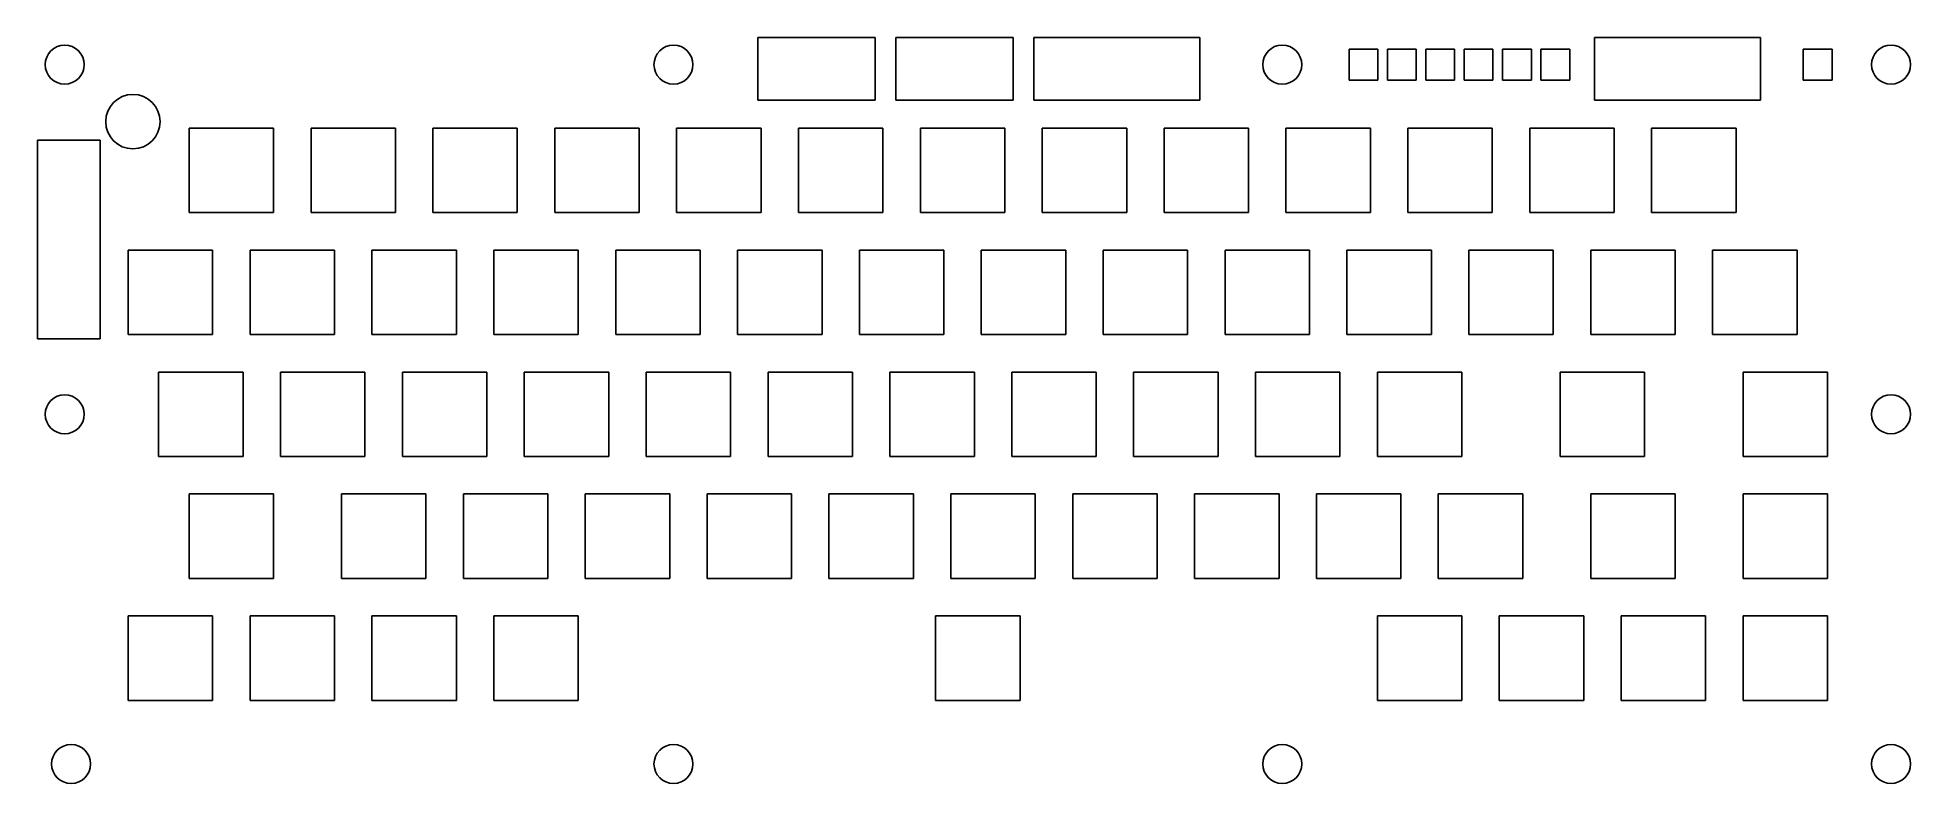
# Model space of a CAD drawing. Extents: x -0.4 to 11.1, y -4.1 to 0.4.
import ezdxf

# ---------------------------------------------------------------- set-up
doc = ezdxf.new("R2010")
doc.units = 0
doc.header["$MEASUREMENT"] = 0
doc.layers.add('BLACK', color=7, linetype='CONTINUOUS')

msp = doc.modelspace()

# ---------------------------------------------------------------- linework, layer by layer
at = {"layer": 'BLACK', "linetype": 'CONTINUOUS'}
for p, q in [((4.71142, 0.44252), (3.98898, 0.44252)), ((3.98898, 0.44252), (3.98898, 0.056693)), ((4.71142, 0.056693), (4.71142, 0.44252)), ((5.56142, 0.44252), (4.83898, 0.44252)), ((4.83898, 0.44252), (4.83898, 0.056693)), ((5.56142, 0.056693), (5.56142, 0.44252)), ((6.71063, 0.44252), (5.68898, 0.44252)), ((5.68898, 0.44252), (5.68898, 0.056693)), ((6.71063, 0.056693), (6.71063, 0.44252)), ((7.80512, 0.370866), (7.62795, 0.370866)), ((7.62795, 0.370866), (7.62795, 0.179921)), ((7.80512, 0.179921), (7.80512, 0.370866)), ((8.04134, 0.370866), (7.86417, 0.370866)), ((7.86417, 0.370866), (7.86417, 0.179921)), ((8.04134, 0.179921), (8.04134, 0.370866)), ((8.27756, 0.370866), (8.10039, 0.370866)), ((8.10039, 0.370866), (8.10039, 0.179921)), ((8.27756, 0.179921), (8.27756, 0.370866)), ((8.51378, 0.370866), (8.33661, 0.370866)), ((8.33661, 0.370866), (8.33661, 0.179921)), ((8.51378, 0.179921), (8.51378, 0.370866)), ((8.75, 0.370866), (8.57283, 0.370866)), ((8.57283, 0.370866), (8.57283, 0.179921)), ((8.75, 0.179921), (8.75, 0.370866)), ((8.98622, 0.370866), (8.80906, 0.370866)), ((8.80906, 0.370866), (8.80906, 0.179921)), ((8.98622, 0.179921), (8.98622, 0.370866)), ((10.1606, 0.44252), (9.13898, 0.44252)), ((9.13898, 0.44252), (9.13898, 0.056693)), ((10.1606, 0.056693), (10.1606, 0.44252)), ((10.6004, 0.370866), (10.4232, 0.370866)), ((10.4232, 0.370866), (10.4232, 0.179921)), ((10.6004, 0.179921), (10.6004, 0.370866)), ((7.62795, 0.179921), (7.80512, 0.179921)), ((7.86417, 0.179921), (8.04134, 0.179921)), ((8.10039, 0.179921), (8.27756, 0.179921)), ((8.33661, 0.179921), (8.51378, 0.179921)), ((8.57283, 0.179921), (8.75, 0.179921)), ((8.80906, 0.179921), (8.98622, 0.179921)), ((10.4232, 0.179921), (10.6004, 0.179921)), ((3.98898, 0.056693), (4.71142, 0.056693)), ((4.83898, 0.056693), (5.56142, 0.056693)), ((5.68898, 0.056693), (6.71063, 0.056693)), ((9.13898, 0.056693), (10.1606, 0.056693)), ((0.490079, -0.114843), (1.00976, -0.114843)), ((0.490079, -0.634528), (0.490079, -0.114843)), ((1.00976, -0.114843), (1.00976, -0.634528)), ((1.24008, -0.114843), (1.75976, -0.114843)), ((1.24008, -0.634528), (1.24008, -0.114843)), ((1.75976, -0.114843), (1.75976, -0.634528)), ((1.99008, -0.114843), (2.50976, -0.114843)), ((1.99008, -0.634528), (1.99008, -0.114843)), ((2.50976, -0.114843), (2.50976, -0.634528)), ((2.74008, -0.114843), (3.25976, -0.114843)), ((2.74008, -0.634528), (2.74008, -0.114843)), ((3.25976, -0.114843), (3.25976, -0.634528)), ((3.49008, -0.114843), (4.00976, -0.114843)), ((3.49008, -0.634528), (3.49008, -0.114843)), ((4.00976, -0.114843), (4.00976, -0.634528)), ((4.24008, -0.114843), (4.75976, -0.114843)), ((4.24008, -0.634528), (4.24008, -0.114843)), ((4.75976, -0.114843), (4.75976, -0.634528)), ((4.99008, -0.114843), (5.50976, -0.114843)), ((4.99008, -0.634528), (4.99008, -0.114843)), ((5.50976, -0.114843), (5.50976, -0.634528)), ((5.74008, -0.114843), (6.25976, -0.114843)), ((5.74008, -0.634528), (5.74008, -0.114843)), ((6.25976, -0.114843), (6.25976, -0.634528)), ((6.49008, -0.114843), (7.00976, -0.114843)), ((6.49008, -0.634528), (6.49008, -0.114843)), ((7.00976, -0.114843), (7.00976, -0.634528)), ((7.24008, -0.114843), (7.75976, -0.114843)), ((7.24008, -0.634528), (7.24008, -0.114843)), ((7.75976, -0.114843), (7.75976, -0.634528)), ((7.99008, -0.114843), (8.50976, -0.114843)), ((7.99008, -0.634528), (7.99008, -0.114843)), ((8.50976, -0.114843), (8.50976, -0.634528)), ((8.74008, -0.114843), (9.25976, -0.114843)), ((8.74008, -0.634528), (8.74008, -0.114843)), ((9.25976, -0.114843), (9.25976, -0.634528)), ((9.49008, -0.114843), (10.0098, -0.114843)), ((9.49008, -0.634528), (9.49008, -0.114843)), ((10.0098, -0.114843), (10.0098, -0.634528)), ((-0.443307, -0.188976), (-0.443307, -1.41142)), ((-0.05748, -0.188976), (-0.443307, -0.188976)), ((-0.05748, -1.41142), (-0.05748, -0.188976)), ((1.00976, -0.634528), (0.490079, -0.634528)), ((1.75976, -0.634528), (1.24008, -0.634528)), ((2.50976, -0.634528), (1.99008, -0.634528)), ((3.25976, -0.634528), (2.74008, -0.634528)), ((4.00976, -0.634528), (3.49008, -0.634528)), ((4.75976, -0.634528), (4.24008, -0.634528)), ((5.50976, -0.634528), (4.99008, -0.634528)), ((6.25976, -0.634528), (5.74008, -0.634528)), ((7.00976, -0.634528), (6.49008, -0.634528)), ((7.75976, -0.634528), (7.24008, -0.634528)), ((8.50976, -0.634528), (7.99008, -0.634528)), ((9.25976, -0.634528), (8.74008, -0.634528)), ((10.0098, -0.634528), (9.49008, -0.634528)), ((0.115079, -0.864843), (0.634764, -0.864843)), ((0.115079, -1.38453), (0.115079, -0.864843)), ((0.634764, -0.864843), (0.634764, -1.38453)), ((0.865079, -0.864843), (1.38476, -0.864843)), ((0.865079, -1.38453), (0.865079, -0.864843)), ((1.38476, -0.864843), (1.38476, -1.38453)), ((1.61508, -0.864843), (2.13476, -0.864843)), ((1.61508, -1.38453), (1.61508, -0.864843)), ((2.13476, -0.864843), (2.13476, -1.38453)), ((2.36508, -0.864843), (2.88476, -0.864843)), ((2.36508, -1.38453), (2.36508, -0.864843)), ((2.88476, -0.864843), (2.88476, -1.38453)), ((3.11508, -0.864843), (3.63476, -0.864843)), ((3.11508, -1.38453), (3.11508, -0.864843)), ((3.63476, -0.864843), (3.63476, -1.38453)), ((3.86508, -0.864843), (4.38476, -0.864843)), ((3.86508, -1.38453), (3.86508, -0.864843)), ((4.38476, -0.864843), (4.38476, -1.38453)), ((4.61508, -0.864843), (5.13476, -0.864843)), ((4.61508, -1.38453), (4.61508, -0.864843)), ((5.13476, -0.864843), (5.13476, -1.38453)), ((5.36508, -0.864843), (5.88476, -0.864843)), ((5.36508, -1.38453), (5.36508, -0.864843)), ((5.88476, -0.864843), (5.88476, -1.38453)), ((6.11508, -0.864843), (6.63476, -0.864843)), ((6.11508, -1.38453), (6.11508, -0.864843)), ((6.63476, -0.864843), (6.63476, -1.38453)), ((6.86508, -0.864843), (7.38476, -0.864843)), ((6.86508, -1.38453), (6.86508, -0.864843)), ((7.38476, -0.864843), (7.38476, -1.38453)), ((7.61508, -0.864843), (8.13476, -0.864843)), ((7.61508, -1.38453), (7.61508, -0.864843)), ((8.13476, -0.864843), (8.13476, -1.38453)), ((8.36508, -0.864843), (8.88476, -0.864843)), ((8.36508, -1.38453), (8.36508, -0.864843)), ((8.88476, -0.864843), (8.88476, -1.38453)), ((9.11508, -0.864843), (9.63476, -0.864843)), ((9.11508, -1.38453), (9.11508, -0.864843)), ((9.63476, -0.864843), (9.63476, -1.38453)), ((9.86508, -0.864843), (10.3848, -0.864843)), ((9.86508, -1.38453), (9.86508, -0.864843)), ((10.3848, -0.864843), (10.3848, -1.38453)), ((-0.443307, -1.41142), (-0.05748, -1.41142)), ((0.634764, -1.38453), (0.115079, -1.38453)), ((1.38476, -1.38453), (0.865079, -1.38453)), ((2.13476, -1.38453), (1.61508, -1.38453)), ((2.88476, -1.38453), (2.36508, -1.38453)), ((3.63476, -1.38453), (3.11508, -1.38453)), ((4.38476, -1.38453), (3.86508, -1.38453)), ((5.13476, -1.38453), (4.61508, -1.38453)), ((5.88476, -1.38453), (5.36508, -1.38453)), ((6.63476, -1.38453), (6.11508, -1.38453)), ((7.38476, -1.38453), (6.86508, -1.38453)), ((8.13476, -1.38453), (7.61508, -1.38453)), ((8.88476, -1.38453), (8.36508, -1.38453)), ((9.63476, -1.38453), (9.11508, -1.38453)), ((10.3848, -1.38453), (9.86508, -1.38453)), ((0.302579, -1.61484), (0.822264, -1.61484)), ((0.302579, -2.13453), (0.302579, -1.61484)), ((0.822264, -1.61484), (0.822264, -2.13453)), ((1.05258, -1.61484), (1.57226, -1.61484)), ((1.05258, -2.13453), (1.05258, -1.61484)), ((1.57226, -1.61484), (1.57226, -2.13453)), ((1.80258, -1.61484), (2.32226, -1.61484)), ((1.80258, -2.13453), (1.80258, -1.61484)), ((2.32226, -1.61484), (2.32226, -2.13453)), ((2.55258, -1.61484), (3.07226, -1.61484)), ((2.55258, -2.13453), (2.55258, -1.61484)), ((3.07226, -1.61484), (3.07226, -2.13453)), ((3.30258, -1.61484), (3.82226, -1.61484)), ((3.30258, -2.13453), (3.30258, -1.61484)), ((3.82226, -1.61484), (3.82226, -2.13453)), ((4.0526, -1.61484), (4.57228, -1.61484)), ((4.0526, -2.13453), (4.0526, -1.61484)), ((4.57228, -1.61484), (4.57228, -2.13453)), ((4.8026, -1.61484), (5.32228, -1.61484)), ((4.8026, -2.13453), (4.8026, -1.61484)), ((5.32228, -1.61484), (5.32228, -2.13453)), ((5.5526, -1.61484), (6.07228, -1.61484)), ((5.5526, -2.13453), (5.5526, -1.61484)), ((6.07228, -1.61484), (6.07228, -2.13453)), ((6.3026, -1.61484), (6.82228, -1.61484)), ((6.3026, -2.13453), (6.3026, -1.61484)), ((6.82228, -1.61484), (6.82228, -2.13453)), ((7.0526, -1.61484), (7.57228, -1.61484)), ((7.0526, -2.13453), (7.0526, -1.61484)), ((7.57228, -1.61484), (7.57228, -2.13453)), ((7.8026, -1.61484), (8.32228, -1.61484)), ((7.8026, -2.13453), (7.8026, -1.61484)), ((8.32228, -1.61484), (8.32228, -2.13453)), ((8.92756, -2.13453), (8.92756, -1.61484)), ((8.92756, -1.61484), (9.44724, -1.61484)), ((9.44724, -1.61484), (9.44724, -2.13453)), ((10.0526, -1.61484), (10.5723, -1.61484)), ((10.0526, -2.13453), (10.0526, -1.61484)), ((10.5723, -1.61484), (10.5723, -2.13453)), ((0.822264, -2.13453), (0.302579, -2.13453)), ((1.57226, -2.13453), (1.05258, -2.13453)), ((2.32226, -2.13453), (1.80258, -2.13453)), ((3.07226, -2.13453), (2.55258, -2.13453)), ((3.82226, -2.13453), (3.30258, -2.13453)), ((4.57228, -2.13453), (4.0526, -2.13453)), ((5.32228, -2.13453), (4.8026, -2.13453)), ((6.07228, -2.13453), (5.5526, -2.13453)), ((6.82228, -2.13453), (6.3026, -2.13453)), ((7.57228, -2.13453), (7.0526, -2.13453)), ((8.32228, -2.13453), (7.8026, -2.13453)), ((9.44724, -2.13453), (8.92756, -2.13453)), ((10.5723, -2.13453), (10.0526, -2.13453)), ((0.490079, -2.88453), (0.490079, -2.36484)), ((0.490079, -2.36484), (1.00976, -2.36484)), ((1.00976, -2.36484), (1.00976, -2.88453)), ((1.42758, -2.36484), (1.94726, -2.36484)), ((1.42758, -2.88453), (1.42758, -2.36484)), ((1.94726, -2.36484), (1.94726, -2.88453)), ((2.17758, -2.36484), (2.69726, -2.36484)), ((2.17758, -2.88453), (2.17758, -2.36484)), ((2.69726, -2.36484), (2.69726, -2.88453)), ((2.92758, -2.36484), (3.44726, -2.36484)), ((2.92758, -2.88453), (2.92758, -2.36484)), ((3.44726, -2.36484), (3.44726, -2.88453)), ((3.67756, -2.36484), (4.19724, -2.36484)), ((3.67756, -2.88453), (3.67756, -2.36484)), ((4.19724, -2.36484), (4.19724, -2.88453)), ((4.42756, -2.36484), (4.94724, -2.36484)), ((4.42756, -2.88453), (4.42756, -2.36484)), ((4.94724, -2.36484), (4.94724, -2.88453)), ((5.17756, -2.36484), (5.69724, -2.36484)), ((5.17756, -2.88453), (5.17756, -2.36484)), ((5.69724, -2.36484), (5.69724, -2.88453)), ((5.92756, -2.36484), (6.44724, -2.36484)), ((5.92756, -2.88453), (5.92756, -2.36484)), ((6.44724, -2.36484), (6.44724, -2.88453)), ((6.67756, -2.36484), (7.19724, -2.36484)), ((6.67756, -2.88453), (6.67756, -2.36484)), ((7.19724, -2.36484), (7.19724, -2.88453)), ((7.42756, -2.36484), (7.94724, -2.36484)), ((7.42756, -2.88453), (7.42756, -2.36484)), ((7.94724, -2.36484), (7.94724, -2.88453)), ((8.17756, -2.36484), (8.69724, -2.36484)), ((8.17756, -2.88453), (8.17756, -2.36484)), ((8.69724, -2.36484), (8.69724, -2.88453)), ((9.11508, -2.88453), (9.11508, -2.36484)), ((9.11508, -2.36484), (9.63476, -2.36484)), ((9.63476, -2.36484), (9.63476, -2.88453)), ((10.0526, -2.36484), (10.5723, -2.36484)), ((10.0526, -2.88453), (10.0526, -2.36484)), ((10.5723, -2.36484), (10.5723, -2.88453)), ((1.00976, -2.88453), (0.490079, -2.88453)), ((1.94726, -2.88453), (1.42758, -2.88453)), ((2.69726, -2.88453), (2.17758, -2.88453)), ((3.44726, -2.88453), (2.92758, -2.88453)), ((4.19724, -2.88453), (3.67756, -2.88453)), ((4.94724, -2.88453), (4.42756, -2.88453)), ((5.69724, -2.88453), (5.17756, -2.88453)), ((6.44724, -2.88453), (5.92756, -2.88453)), ((7.19724, -2.88453), (6.67756, -2.88453)), ((7.94724, -2.88453), (7.42756, -2.88453)), ((8.69724, -2.88453), (8.17756, -2.88453)), ((9.63476, -2.88453), (9.11508, -2.88453)), ((10.5723, -2.88453), (10.0526, -2.88453)), ((0.115079, -3.63453), (0.115079, -3.11484)), ((0.115079, -3.11484), (0.634764, -3.11484)), ((0.634764, -3.11484), (0.634764, -3.63453)), ((0.865079, -3.63453), (0.865079, -3.11484)), ((0.865079, -3.11484), (1.38476, -3.11484)), ((1.38476, -3.11484), (1.38476, -3.63453)), ((1.61508, -3.63453), (1.61508, -3.11484)), ((1.61508, -3.11484), (2.13476, -3.11484)), ((2.13476, -3.11484), (2.13476, -3.63453)), ((2.36508, -3.11484), (2.88476, -3.11484)), ((2.36508, -3.63453), (2.36508, -3.11484)), ((2.88476, -3.11484), (2.88476, -3.63453)), ((5.08382, -3.63453), (5.08382, -3.11484)), ((5.08382, -3.11484), (5.6035, -3.11484)), ((5.6035, -3.11484), (5.6035, -3.63453)), ((7.8026, -3.11484), (8.32228, -3.11484)), ((7.8026, -3.63453), (7.8026, -3.11484)), ((8.32228, -3.11484), (8.32228, -3.63453)), ((8.5526, -3.11484), (9.07228, -3.11484)), ((8.5526, -3.63453), (8.5526, -3.11484)), ((9.07228, -3.11484), (9.07228, -3.63453)), ((9.3026, -3.11484), (9.82228, -3.11484)), ((9.3026, -3.63453), (9.3026, -3.11484)), ((9.82228, -3.11484), (9.82228, -3.63453)), ((10.0526, -3.11484), (10.5723, -3.11484)), ((10.0526, -3.63453), (10.0526, -3.11484)), ((10.5723, -3.11484), (10.5723, -3.63453)), ((0.634764, -3.63453), (0.115079, -3.63453)), ((1.38476, -3.63453), (0.865079, -3.63453)), ((2.13476, -3.63453), (1.61508, -3.63453)), ((2.88476, -3.63453), (2.36508, -3.63453)), ((5.6035, -3.63453), (5.08382, -3.63453)), ((8.32228, -3.63453), (7.8026, -3.63453)), ((9.07228, -3.63453), (8.5526, -3.63453)), ((9.82228, -3.63453), (9.3026, -3.63453)), ((10.5723, -3.63453), (10.0526, -3.63453))]:
    msp.add_line(p, q, dxfattribs=at)
at = {"layer": 'BLACK'}
for centre, radius in [((-0.275591, 0.275591), 0.120079), ((3.47074, 0.275591), 0.120079), ((7.21705, 0.275591), 0.120079), ((10.9634, 0.275591), 0.120079), ((0.143898, -0.075), 0.167323), ((-0.275591, -1.875), 0.120079), ((10.9634, -1.875), 0.120079), ((-0.23622, -4.02559), 0.120079), ((3.47074, -4.02559), 0.120079), ((7.21705, -4.02559), 0.120079), ((10.9634, -4.02559), 0.120079)]:
    msp.add_circle(centre, radius, dxfattribs=at)

doc.saveas('drawing.dxf')
